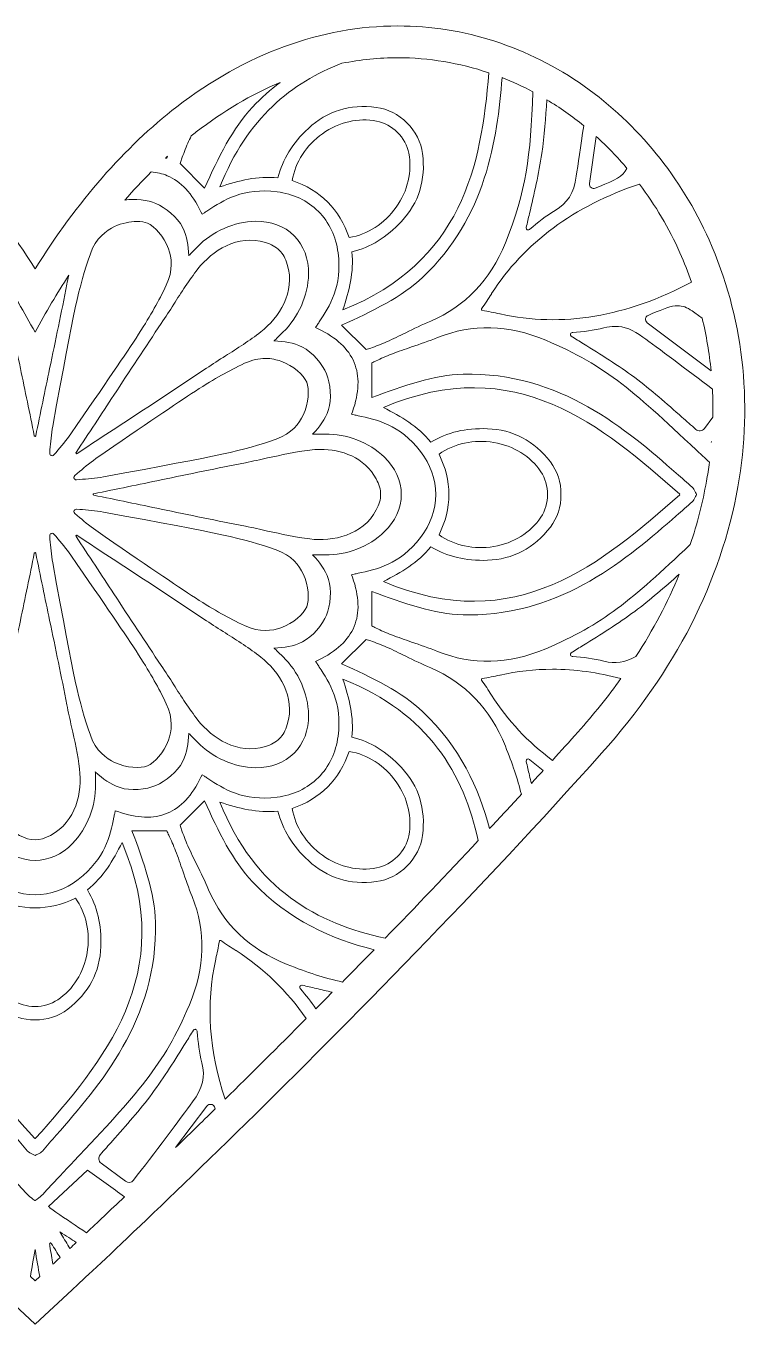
# Model space of a CAD drawing. Extents: x 49 to 10099, y -910 to -90.
# Drawn here: x 3926 to 4383, y -908 to -92 of the extents above; entities that cross this region are included whole.
import ezdxf

# ---------------------------------------------------------------- set-up
doc = ezdxf.new("R2010")
doc.units = 0
doc.header["$MEASUREMENT"] = 0
doc.layers.add('Layer 1', color=7, linetype='Continuous')

msp = doc.modelspace()

# ---------------------------------------------------------------- linework, layer by layer
at = {"layer": 'Layer 1', "lineweight": 0}
for points, knots in [([(4288.01, -549.22), (4334.24, -497.54), (4363.03, -441.16), (4373.59, -381.65), (4383.12, -327.86), (4376.86, -274.15), (4355.48, -226.33), (4337.85, -186.9), (4310.75, -153.49), (4277.11, -129.71), (4242.04, -104.91), (4201.53, -91.8), (4159.95, -91.8), (4112.05, -91.8), (4064.03, -109.39), (4021.06, -142.66), (3988.36, -167.98), (3958.49, -202.19), (3932, -244.61), (3905.52, -202.2), (3875.66, -168), (3842.95, -142.67), (3799.98, -109.4), (3751.95, -91.81), (3704.04, -91.8), (3662.47, -91.8), (3621.96, -104.91), (3586.9, -129.69), (3553.25, -153.47), (3526.15, -186.88), (3508.52, -226.31), (3487.14, -274.13), (3480.87, -327.84), (3490.41, -381.63), (3500.97, -441.15), (3529.77, -497.53), (3576, -549.22), (3729.89, -721.22), (3906.96, -885.08), (3908.74, -886.72), (3908.74, -886.72), (3932.01, -908.2), (3932.01, -908.2), (3932.01, -908.2), (3955.28, -886.71), (3955.28, -886.71), (3957.05, -885.08), (4134.13, -721.22), (4288.01, -549.22)], [0, 0, 0, 0, 1, 1, 1, 2, 2, 2, 3, 3, 3, 4, 4, 4, 5, 5, 5, 6, 6, 6, 7, 7, 7, 8, 8, 8, 9, 9, 9, 10, 10, 10, 11, 11, 11, 12, 12, 12, 13, 13, 13, 14, 14, 14, 15, 15, 15, 16, 16, 16, 16]), ([(4124.85, -115.3), (4136.52, -112.99), (4148.25, -111.8), (4159.95, -111.8), (4179.44, -111.8), (4198.69, -115.02), (4217.13, -121.27), (4212.49, -179.67), (4200.2, -240.4), (4125.42, -270.38), (4129.44, -258.25), (4132.42, -246.86), (4131.09, -233.89), (4142.94, -230.92), (4152.86, -224.81), (4162.22, -214.75), (4173.16, -203), (4177.62, -188.63), (4175.47, -172.06), (4174.55, -164.92), (4171.07, -158.08), (4165.69, -152.8), (4160.4, -147.41), (4153.55, -143.93), (4146.42, -143), (4129.84, -140.85), (4115.47, -145.31), (4103.72, -156.25), (4093.66, -165.62), (4087.56, -175.54), (4084.58, -187.38), (4071.61, -186.05), (4060.22, -189.03), (4048.09, -193.05), (4065.49, -149.67), (4093.22, -127.32), (4124.85, -115.3)], [0, 0, 0, 0, 1, 1, 1, 2, 2, 2, 3, 3, 3, 4, 4, 4, 5, 5, 5, 6, 6, 6, 7, 7, 7, 8, 8, 8, 9, 9, 9, 10, 10, 10, 11, 11, 11, 12, 12, 12, 12]), ([(4024.11, -175.58), (4025.21, -172.47), (4026.46, -168.94), (4027.98, -165.58), (4028.67, -164.05), (4029.39, -162.51), (4030.12, -160.99), (4031.18, -160.14), (4032.24, -159.3), (4033.31, -158.47), (4050.18, -145.41), (4067.85, -134.99), (4085.94, -127.33), (4079.98, -131.86), (4074.19, -136.99), (4068.65, -142.83), (4056.48, -155.66), (4046.96, -174.8), (4038.51, -193.82), (4038.51, -193.82), (4023.1, -178.41), (4023.1, -178.41), (4023.42, -177.52), (4023.76, -176.57), (4024.11, -175.58)], [0, 0, 0, 0, 1, 1, 1, 2, 2, 2, 3, 3, 3, 4, 4, 4, 5, 5, 5, 6, 6, 6, 7, 7, 7, 8, 8, 8, 8]), ([(4175.64, -249.82), (4215.33, -212.18), (4222.43, -163.41), (4225.42, -124.29), (4232.03, -126.89), (4238.52, -129.89), (4244.87, -133.27), (4243.3, -173.77), (4240.62, -195.98), (4227.51, -228.12), (4217.79, -251.96), (4202.45, -268.08), (4180.61, -277.42), (4175.29, -279.69), (4170.01, -282.27), (4164.9, -284.77), (4160.98, -286.69), (4156.93, -288.67), (4152.9, -290.49), (4149.54, -292.01), (4146, -293.26), (4142.89, -294.36), (4141.9, -294.71), (4140.96, -295.05), (4140.06, -295.37), (4140.06, -295.37), (4124.66, -279.97), (4124.66, -279.97), (4143.67, -271.52), (4162.81, -261.99), (4175.64, -249.82)], [0, 0, 0, 0, 1, 1, 1, 2, 2, 2, 3, 3, 3, 4, 4, 4, 5, 5, 5, 6, 6, 6, 7, 7, 7, 8, 8, 8, 9, 9, 9, 10, 10, 10, 10]), ([(4276.76, -154.56), (4274.94, -167.4), (4273.13, -179.48), (4272.09, -186.36), (4270.51, -196.94), (4266.54, -203.36), (4258.82, -207.85), (4253.09, -211.18), (4247.93, -215.46), (4242.94, -219.59), (4242.94, -219.59), (4242.67, -219.82), (4242.67, -219.82), (4242.02, -220.36), (4241.38, -220.04), (4241.2, -219.92), (4241.02, -219.81), (4240.44, -219.38), (4240.63, -218.56), (4241.3, -215.65), (4241.99, -212.73), (4242.67, -209.82), (4245.57, -197.49), (4248.57, -184.73), (4250.43, -172.01), (4252.06, -160.87), (4252.87, -149.4), (4253.55, -138.19), (4257.62, -140.64), (4261.63, -143.26), (4265.57, -146.04), (4269.39, -148.74), (4273.12, -151.58), (4276.76, -154.56)], [0, 0, 0, 0, 1, 1, 1, 2, 2, 2, 3, 3, 3, 4, 4, 4, 5, 5, 5, 6, 6, 6, 7, 7, 7, 8, 8, 8, 9, 9, 9, 10, 10, 10, 11, 11, 11, 11]), ([(4112.65, -159.55), (4122.94, -152.24), (4135.31, -149.35), (4146.58, -151.65), (4151.55, -152.66), (4156.09, -155.11), (4159.73, -158.75), (4163.36, -162.38), (4165.82, -166.93), (4166.83, -171.89), (4169.12, -183.16), (4166.24, -195.53), (4158.93, -205.83), (4151.65, -216.08), (4140.94, -222.98), (4129.39, -224.91), (4126.47, -216.15), (4121.93, -208.64), (4115.88, -202.59), (4109.83, -196.54), (4102.33, -192), (4093.56, -189.08), (4095.49, -177.53), (4102.4, -166.83), (4112.65, -159.55)], [0, 0, 0, 0, 1, 1, 1, 2, 2, 2, 3, 3, 3, 4, 4, 4, 5, 5, 5, 6, 6, 6, 7, 7, 7, 8, 8, 8, 8]), ([(4303.94, -181.38), (4301.38, -186.62), (4296.39, -188.69), (4286.6, -192.71), (4286.6, -192.71), (4284.04, -193.77), (4284.04, -193.77), (4283.14, -194.14), (4282.14, -194.01), (4281.37, -193.41), (4280.6, -192.81), (4280.21, -191.88), (4280.35, -190.91), (4280.35, -190.91), (4284.49, -161.25), (4284.49, -161.25), (4291.38, -167.48), (4297.88, -174.21), (4303.94, -181.38)], [0, 0, 0, 0, 1, 1, 1, 2, 2, 2, 3, 3, 3, 4, 4, 4, 5, 5, 5, 6, 6, 6, 6]), ([(4015.31, -173.64), (4015.1, -174.08), (4014.9, -174.51), (4014.71, -174.93), (4014.71, -174.93), (4013.92, -174.93), (4013.92, -174.93), (4014.38, -174.5), (4014.85, -174.07), (4015.31, -173.64)], [0, 0, 0, 0, 1, 1, 1, 2, 2, 2, 3, 3, 3, 3]), ([(3875.6, -201.36), (3869.37, -200.27), (3861.08, -201.35), (3856.16, -203.39), (3850.39, -205.78), (3842.27, -212.36), (3839.39, -218.36), (3836.32, -224.73), (3835.69, -229.38), (3835.44, -236.34), (3835.24, -236.13), (3835.03, -235.91), (3834.82, -235.69), (3833.23, -234.05), (3831.6, -232.36), (3829.89, -230.7), (3820.93, -221.15), (3806.64, -214.83), (3793.48, -214.61), (3783.77, -214.44), (3775.42, -217.6), (3769.27, -223.75), (3763.13, -229.9), (3759.97, -238.27), (3760.13, -247.96), (3760.35, -261.11), (3766.67, -275.41), (3776.18, -284.32), (3777.88, -286.07), (3779.58, -287.71), (3781.22, -289.29), (3781.44, -289.5), (3781.66, -289.71), (3781.87, -289.92), (3774.91, -290.17), (3770.26, -290.79), (3763.88, -293.86), (3757.89, -296.75), (3751.3, -304.87), (3748.91, -310.64), (3746.52, -316.41), (3745.44, -326.8), (3747.64, -333.08), (3749.97, -339.76), (3752.82, -343.49), (3757.57, -348.59), (3757.27, -348.59), (3756.97, -348.58), (3756.67, -348.57), (3754.39, -348.54), (3752.03, -348.49), (3749.65, -348.53), (3736.56, -348.1), (3721.99, -353.74), (3712.53, -362.89), (3705.56, -369.63), (3701.88, -377.78), (3701.87, -386.48), (3701.88, -395.17), (3705.56, -403.32), (3712.53, -410.06), (3721.99, -419.2), (3736.56, -424.83), (3749.58, -424.42), (3752.03, -424.45), (3754.38, -424.41), (3756.66, -424.37), (3756.97, -424.37), (3757.27, -424.36), (3757.57, -424.36), (3752.82, -429.46), (3749.97, -433.19), (3747.64, -439.86), (3745.44, -446.14), (3746.52, -456.54), (3748.91, -462.31), (3751.3, -468.08), (3757.89, -476.2), (3763.88, -479.09), (3770.26, -482.16), (3774.91, -482.78), (3781.87, -483.03), (3781.66, -483.24), (3781.44, -483.45), (3781.22, -483.66), (3779.58, -485.24), (3777.88, -486.88), (3776.23, -488.58), (3766.67, -497.54), (3760.35, -511.83), (3760.13, -524.99), (3759.97, -534.68), (3763.13, -543.05), (3769.27, -549.2), (3775.42, -555.34), (3783.79, -558.49), (3793.48, -558.34), (3806.64, -558.12), (3820.93, -551.8), (3829.85, -542.29), (3831.6, -540.59), (3833.23, -538.89), (3834.82, -537.25), (3835.03, -537.03), (3835.24, -536.82), (3835.44, -536.6), (3835.69, -543.57), (3836.32, -548.22), (3839.39, -554.59), (3842.27, -560.58), (3850.39, -567.17), (3856.16, -569.56), (3861.93, -571.95), (3872.33, -573.03), (3878.61, -570.84), (3885.29, -568.5), (3889.02, -565.66), (3894.12, -560.91), (3894.11, -561.21), (3894.11, -561.51), (3894.1, -561.81), (3894.06, -564.09), (3894.02, -566.45), (3894.06, -568.82), (3893.63, -581.91), (3899.27, -596.49), (3908.42, -605.95), (3915.15, -612.91), (3923.31, -616.6), (3932, -616.61), (3940.69, -616.6), (3948.85, -612.91), (3955.58, -605.95), (3964.73, -596.49), (3970.37, -581.91), (3969.95, -568.89), (3969.98, -566.45), (3969.94, -564.09), (3969.9, -561.81), (3969.89, -561.51), (3969.89, -561.21), (3969.88, -560.91), (3974.98, -565.66), (3978.71, -568.5), (3985.39, -570.84), (3991.67, -573.03), (4002.06, -571.95), (4007.84, -569.56), (4013.61, -567.17), (4021.73, -560.58), (4024.61, -554.59), (4027.68, -548.22), (4028.31, -543.57), (4028.56, -536.6), (4028.76, -536.82), (4028.97, -537.03), (4029.17, -537.24), (4030.76, -538.89), (4032.4, -540.59), (4034.11, -542.24), (4043.07, -551.8), (4057.36, -558.12), (4070.52, -558.34), (4080.18, -558.49), (4088.58, -555.34), (4094.73, -549.2), (4100.87, -543.05), (4104.03, -534.68), (4103.87, -524.99), (4103.65, -511.83), (4097.33, -497.54), (4087.82, -488.63), (4086.12, -486.88), (4084.42, -485.24), (4082.79, -483.66), (4082.57, -483.45), (4082.35, -483.24), (4082.13, -483.03), (4089.09, -482.78), (4093.74, -482.16), (4100.12, -479.09), (4106.11, -476.2), (4112.7, -468.08), (4115.09, -462.31), (4117.48, -456.54), (4118.56, -446.14), (4116.36, -439.86), (4114.03, -433.18), (4111.18, -429.45), (4106.43, -424.36), (4106.73, -424.36), (4107.03, -424.37), (4107.34, -424.37), (4109.62, -424.41), (4111.98, -424.45), (4114.35, -424.42), (4127.45, -424.84), (4142.01, -419.2), (4151.47, -410.06), (4158.44, -403.32), (4162.12, -395.17), (4162.13, -386.47), (4162.12, -377.78), (4158.44, -369.63), (4151.47, -362.89), (4142.02, -353.75), (4127.46, -348.11), (4114.38, -348.53), (4111.95, -348.49), (4109.6, -348.54), (4107.33, -348.57), (4107.03, -348.58), (4106.73, -348.59), (4106.43, -348.59), (4111.18, -343.49), (4114.03, -339.76), (4116.36, -333.08), (4118.56, -326.8), (4117.48, -316.41), (4115.09, -310.64), (4112.7, -304.87), (4106.11, -296.75), (4100.12, -293.86), (4093.74, -290.79), (4089.09, -290.17), (4082.13, -289.92), (4082.35, -289.71), (4082.57, -289.5), (4082.79, -289.28), (4084.42, -287.7), (4086.12, -286.07), (4087.77, -284.37), (4097.33, -275.41), (4103.65, -261.12), (4103.87, -247.96), (4104.03, -238.27), (4100.87, -229.9), (4094.73, -223.74), (4088.58, -217.6), (4080.17, -214.45), (4070.51, -214.61), (4057.36, -214.83), (4043.07, -221.15), (4034.16, -230.66), (4032.4, -232.36), (4030.76, -234.06), (4029.18, -235.7), (4028.97, -235.92), (4028.76, -236.13), (4028.56, -236.34), (4028.31, -229.38), (4027.68, -224.73), (4024.61, -218.36), (4021.73, -212.36), (4013.61, -205.78), (4007.84, -203.39), (4002.92, -201.35), (3994.63, -200.27), (3988.41, -201.35), (3993.79, -195.15), (3999.28, -189.24), (4004.87, -183.64), (4008.51, -183.89), (4011.91, -184.66), (4015.06, -185.96), (4023.62, -189.5), (4030.74, -197.14), (4036.23, -208.66), (4036.23, -208.66), (4036.97, -210.19), (4036.97, -210.19), (4036.97, -210.19), (4038.4, -209.27), (4038.4, -209.27), (4039.09, -208.83), (4039.78, -208.37), (4040.49, -207.91), (4050.39, -201.44), (4062.7, -193.38), (4084.03, -196.07), (4094.22, -197.36), (4103.2, -201.64), (4110.02, -208.46), (4116.83, -215.27), (4121.11, -224.25), (4122.4, -234.44), (4125.09, -255.77), (4117.04, -268.08), (4110.57, -277.98), (4110.1, -278.69), (4109.65, -279.39), (4109.2, -280.07), (4109.2, -280.07), (4108.28, -281.51), (4108.28, -281.51), (4108.28, -281.51), (4109.82, -282.24), (4109.82, -282.24), (4121.33, -287.73), (4128.97, -294.86), (4132.51, -303.42), (4136.06, -311.98), (4135.7, -322.41), (4131.44, -334.44), (4131.44, -334.44), (4130.87, -336.05), (4130.87, -336.05), (4130.87, -336.05), (4132.54, -336.41), (4132.54, -336.41), (4133.34, -336.58), (4134.15, -336.75), (4134.98, -336.92), (4146.55, -339.35), (4160.96, -342.36), (4174.14, -359.35), (4174.14, -359.35), (4174.14, -359.35), (4174.14, -359.35), (4180.43, -367.46), (4183.76, -376.84), (4183.75, -386.47), (4183.76, -396.11), (4180.43, -405.49), (4174.14, -413.6), (4160.96, -430.59), (4146.55, -433.6), (4134.98, -436.02), (4134.15, -436.2), (4133.34, -436.37), (4132.54, -436.54), (4132.54, -436.54), (4130.87, -436.9), (4130.87, -436.9), (4130.87, -436.9), (4131.44, -438.51), (4131.44, -438.51), (4135.7, -450.53), (4136.06, -460.97), (4132.51, -469.53), (4128.97, -478.09), (4121.33, -485.21), (4109.82, -490.71), (4109.82, -490.71), (4108.28, -491.44), (4108.28, -491.44), (4108.28, -491.44), (4109.2, -492.87), (4109.2, -492.87), (4109.65, -493.56), (4110.1, -494.26), (4110.57, -494.97), (4117.04, -504.86), (4125.09, -517.18), (4122.4, -538.51), (4121.11, -548.69), (4116.83, -557.68), (4110.02, -564.49), (4103.2, -571.31), (4094.22, -575.59), (4084.03, -576.87), (4062.71, -579.56), (4050.39, -571.51), (4040.49, -565.04), (4039.78, -564.57), (4039.08, -564.12), (4038.4, -563.68), (4038.4, -563.68), (4036.97, -562.75), (4036.97, -562.75), (4036.97, -562.75), (4036.23, -564.29), (4036.23, -564.29), (4030.74, -575.81), (4023.62, -583.44), (4015.06, -586.99), (4006.5, -590.53), (3996.06, -590.17), (3984.03, -585.91), (3984.03, -585.91), (3982.43, -585.34), (3982.43, -585.34), (3982.43, -585.34), (3982.07, -587.01), (3982.07, -587.01), (3981.89, -587.81), (3981.72, -588.62), (3981.55, -589.45), (3979.13, -601.03), (3976.11, -615.43), (3959.13, -628.61), (3951.02, -634.9), (3941.64, -638.23), (3932, -638.23), (3932, -638.23), (3932, -638.23), (3932, -638.23), (3922.36, -638.23), (3912.98, -634.9), (3904.87, -628.61), (3887.89, -615.43), (3884.87, -601.02), (3882.45, -589.45), (3882.28, -588.62), (3882.11, -587.81), (3881.93, -587.01), (3881.93, -587.01), (3881.58, -585.34), (3881.58, -585.34), (3881.58, -585.34), (3879.97, -585.91), (3879.97, -585.91), (3867.94, -590.17), (3857.5, -590.53), (3848.94, -586.99), (3840.39, -583.44), (3833.26, -575.81), (3827.77, -564.29), (3827.77, -564.29), (3827.03, -562.75), (3827.03, -562.75), (3827.03, -562.75), (3825.6, -563.68), (3825.6, -563.68), (3824.91, -564.12), (3824.22, -564.57), (3823.51, -565.04), (3813.61, -571.51), (3801.29, -579.56), (3779.97, -576.87), (3769.78, -575.59), (3760.8, -571.31), (3753.98, -564.49), (3747.17, -557.68), (3742.89, -548.69), (3741.6, -538.51), (3738.91, -517.18), (3746.96, -504.86), (3753.44, -494.96), (3753.9, -494.25), (3754.35, -493.56), (3754.8, -492.87), (3754.8, -492.87), (3755.72, -491.44), (3755.72, -491.44), (3755.72, -491.44), (3754.18, -490.71), (3754.18, -490.71), (3742.67, -485.21), (3735.03, -478.09), (3731.49, -469.53), (3727.94, -460.97), (3728.3, -450.53), (3732.56, -438.51), (3732.56, -438.51), (3733.13, -436.9), (3733.13, -436.9), (3733.13, -436.9), (3731.46, -436.54), (3731.46, -436.54), (3730.67, -436.37), (3729.85, -436.2), (3729.02, -436.02), (3717.45, -433.6), (3703.04, -430.59), (3689.86, -413.6), (3683.57, -405.49), (3680.24, -396.11), (3680.25, -386.47), (3680.24, -376.84), (3683.57, -367.46), (3689.86, -359.35), (3703.04, -342.36), (3717.45, -339.35), (3729.02, -336.92), (3729.85, -336.75), (3730.67, -336.58), (3731.46, -336.41), (3731.46, -336.41), (3733.13, -336.05), (3733.13, -336.05), (3733.13, -336.05), (3732.56, -334.44), (3732.56, -334.44), (3728.3, -322.41), (3727.94, -311.98), (3731.49, -303.42), (3735.03, -294.86), (3742.67, -287.73), (3754.18, -282.24), (3754.18, -282.24), (3755.72, -281.51), (3755.72, -281.51), (3755.72, -281.51), (3754.8, -280.07), (3754.8, -280.07), (3754.35, -279.39), (3753.9, -278.69), (3753.44, -277.98), (3746.96, -268.09), (3738.91, -255.77), (3741.6, -234.44), (3742.89, -224.25), (3747.17, -215.27), (3753.98, -208.46), (3760.8, -201.64), (3769.78, -197.36), (3779.97, -196.07), (3801.29, -193.39), (3813.61, -201.44), (3823.51, -207.91), (3824.22, -208.37), (3824.91, -208.83), (3825.6, -209.27), (3825.6, -209.27), (3827.03, -210.19), (3827.03, -210.19), (3827.03, -210.19), (3827.77, -208.66), (3827.77, -208.66), (3833.26, -197.14), (3840.39, -189.5), (3848.94, -185.96), (3852.09, -184.66), (3855.5, -183.9), (3859.15, -183.66), (3864.73, -189.25), (3870.22, -195.15), (3875.6, -201.36)], [0, 0, 0, 0, 1, 1, 1, 2, 2, 2, 3, 3, 3, 4, 4, 4, 5, 5, 5, 6, 6, 6, 7, 7, 7, 8, 8, 8, 9, 9, 9, 10, 10, 10, 11, 11, 11, 12, 12, 12, 13, 13, 13, 14, 14, 14, 15, 15, 15, 16, 16, 16, 17, 17, 17, 18, 18, 18, 19, 19, 19, 20, 20, 20, 21, 21, 21, 22, 22, 22, 23, 23, 23, 24, 24, 24, 25, 25, 25, 26, 26, 26, 27, 27, 27, 28, 28, 28, 29, 29, 29, 30, 30, 30, 31, 31, 31, 32, 32, 32, 33, 33, 33, 34, 34, 34, 35, 35, 35, 36, 36, 36, 37, 37, 37, 38, 38, 38, 39, 39, 39, 40, 40, 40, 41, 41, 41, 42, 42, 42, 43, 43, 43, 44, 44, 44, 45, 45, 45, 46, 46, 46, 47, 47, 47, 48, 48, 48, 49, 49, 49, 50, 50, 50, 51, 51, 51, 52, 52, 52, 53, 53, 53, 54, 54, 54, 55, 55, 55, 56, 56, 56, 57, 57, 57, 58, 58, 58, 59, 59, 59, 60, 60, 60, 61, 61, 61, 62, 62, 62, 63, 63, 63, 64, 64, 64, 65, 65, 65, 66, 66, 66, 67, 67, 67, 68, 68, 68, 69, 69, 69, 70, 70, 70, 71, 71, 71, 72, 72, 72, 73, 73, 73, 74, 74, 74, 75, 75, 75, 76, 76, 76, 77, 77, 77, 78, 78, 78, 79, 79, 79, 80, 80, 80, 81, 81, 81, 82, 82, 82, 83, 83, 83, 84, 84, 84, 85, 85, 85, 86, 86, 86, 87, 87, 87, 88, 88, 88, 89, 89, 89, 90, 90, 90, 91, 91, 91, 92, 92, 92, 93, 93, 93, 94, 94, 94, 95, 95, 95, 96, 96, 96, 97, 97, 97, 98, 98, 98, 99, 99, 99, 100, 100, 100, 101, 101, 101, 102, 102, 102, 103, 103, 103, 104, 104, 104, 105, 105, 105, 106, 106, 106, 107, 107, 107, 108, 108, 108, 109, 109, 109, 110, 110, 110, 111, 111, 111, 112, 112, 112, 113, 113, 113, 114, 114, 114, 115, 115, 115, 116, 116, 116, 117, 117, 117, 118, 118, 118, 119, 119, 119, 120, 120, 120, 121, 121, 121, 122, 122, 122, 123, 123, 123, 124, 124, 124, 125, 125, 125, 126, 126, 126, 127, 127, 127, 128, 128, 128, 129, 129, 129, 130, 130, 130, 131, 131, 131, 132, 132, 132, 133, 133, 133, 134, 134, 134, 135, 135, 135, 136, 136, 136, 137, 137, 137, 138, 138, 138, 139, 139, 139, 140, 140, 140, 141, 141, 141, 142, 142, 142, 143, 143, 143, 144, 144, 144, 145, 145, 145, 146, 146, 146, 147, 147, 147, 148, 148, 148, 149, 149, 149, 150, 150, 150, 151, 151, 151, 152, 152, 152, 153, 153, 153, 154, 154, 154, 155, 155, 155, 156, 156, 156, 157, 157, 157, 158, 158, 158, 159, 159, 159, 160, 160, 160, 161, 161, 161, 162, 162, 162, 163, 163, 163, 164, 164, 164, 165, 165, 165, 166, 166, 166, 167, 167, 167, 168, 168, 168, 169, 169, 169, 170, 170, 170, 171, 171, 171, 172, 172, 172, 173, 173, 173, 174, 174, 174, 175, 175, 175, 176, 176, 176, 176]), ([(4344.53, -252.9), (4304.05, -274.62), (4262.82, -281.56), (4224.17, -272.93), (4224.17, -272.93), (4223.94, -272.88), (4223.94, -272.88), (4220.44, -272.1), (4216.82, -271.29), (4212.93, -270.65), (4212.65, -270.61), (4212.53, -270.41), (4212.48, -270.29), (4212.43, -270.18), (4212.38, -269.96), (4212.55, -269.72), (4214.84, -266.53), (4216.83, -263.41), (4218.75, -260.38), (4218.75, -260.38), (4218.89, -260.16), (4218.89, -260.16), (4239.08, -228.36), (4270.9, -204.87), (4311.81, -191.24), (4321.73, -204.46), (4330.28, -218.96), (4337.22, -234.49), (4339.92, -240.53), (4342.35, -246.67), (4344.53, -252.9)], [0, 0, 0, 0, 1, 1, 1, 2, 2, 2, 3, 3, 3, 4, 4, 4, 5, 5, 5, 6, 6, 6, 7, 7, 7, 8, 8, 8, 9, 9, 9, 10, 10, 10, 10]), ([(4014.49, -254.8), (4004.25, -275.89), (3998.26, -284.81), (3954.53, -348.26), (3951.69, -352.38), (3948.39, -356.25), (3945.19, -360), (3945.19, -360), (3943.9, -361.52), (3943.9, -361.52), (3943.23, -362.3), (3942.4, -362.04), (3942.16, -361.94), (3941.92, -361.84), (3941.15, -361.44), (3941.24, -360.41), (3941.24, -360.41), (3941.39, -358.43), (3941.39, -358.43), (3941.78, -353.52), (3942.19, -348.44), (3943.09, -343.52), (3957.04, -267.72), (3959.11, -257.19), (3966.77, -235.04), (3970.16, -225.25), (3976.89, -220.35), (3981.95, -217.97), (3986.68, -215.74), (3991.75, -214.8), (3996, -214.8), (3998.64, -214.8), (4000.96, -215.16), (4002.7, -215.8), (4007.07, -217.83), (4012.97, -224.03), (4015.83, -232.01), (4017.72, -237.26), (4019.02, -245.49), (4014.49, -254.8)], [0, 0, 0, 0, 1, 1, 1, 2, 2, 2, 3, 3, 3, 4, 4, 4, 5, 5, 5, 6, 6, 6, 7, 7, 7, 8, 8, 8, 9, 9, 9, 10, 10, 10, 11, 11, 11, 12, 12, 12, 13, 13, 13, 13]), ([(4073.84, -284.18), (4066.8, -289.68), (4059.07, -294.6), (4051.6, -299.36), (4047.66, -301.87), (4043.58, -304.46), (4039.64, -307.12), (4024.73, -317.17), (4009.35, -327.24), (3994.49, -336.97), (3982.66, -344.71), (3970.43, -352.71), (3958.42, -360.72), (3958.2, -360.87), (3958, -360.85), (3957.81, -360.66), (3957.63, -360.48), (3957.61, -360.27), (3957.75, -360.05), (3965.76, -348.04), (3973.77, -335.81), (3981.51, -323.98), (3991.24, -309.12), (4001.3, -293.74), (4011.35, -278.83), (4014.01, -274.89), (4016.61, -270.81), (4019.12, -266.87), (4023.87, -259.4), (4028.79, -251.67), (4034.29, -244.64), (4043.3, -233.12), (4059.18, -222.69), (4076.72, -227.96), (4080.43, -229.07), (4083.31, -230.7), (4085.54, -232.93), (4087.77, -235.16), (4089.4, -238.04), (4090.51, -241.75), (4095.78, -259.29), (4085.35, -275.17), (4073.84, -284.18)], [0, 0, 0, 0, 1, 1, 1, 2, 2, 2, 3, 3, 3, 4, 4, 4, 5, 5, 5, 6, 6, 6, 7, 7, 7, 8, 8, 8, 9, 9, 9, 10, 10, 10, 11, 11, 11, 12, 12, 12, 13, 13, 13, 14, 14, 14, 14]), ([(3932.01, -284.43), (3938.8, -271.84), (3945.86, -259.91), (3953.15, -248.62), (3952.75, -250.5), (3952.36, -252.38), (3952, -254.25), (3948.57, -271.9), (3944.81, -289.88), (3941.18, -307.27), (3938.29, -321.11), (3935.3, -335.42), (3932.47, -349.58), (3932.42, -349.84), (3932.26, -349.97), (3932, -349.97), (3931.74, -349.97), (3931.58, -349.84), (3931.53, -349.58), (3928.7, -335.41), (3925.71, -321.1), (3922.82, -307.25), (3919.19, -289.87), (3915.43, -271.89), (3912, -254.25), (3911.63, -252.37), (3911.24, -250.48), (3910.84, -248.6), (3918.14, -259.89), (3925.2, -271.84), (3932.01, -284.43)], [0, 0, 0, 0, 1, 1, 1, 2, 2, 2, 3, 3, 3, 4, 4, 4, 5, 5, 5, 6, 6, 6, 7, 7, 7, 8, 8, 8, 9, 9, 9, 10, 10, 10, 10]), ([(4351.2, -275.62), (4353.81, -286.48), (4355.67, -297.55), (4356.76, -308.76), (4356.76, -308.76), (4316.61, -278.44), (4316.61, -278.44), (4316.61, -278.44), (4316.61, -278.44), (4316.61, -278.44), (4315.83, -277.85), (4315.43, -276.92), (4315.56, -275.95), (4315.68, -274.98), (4316.29, -274.18), (4317.2, -273.8), (4317.2, -273.8), (4319.75, -272.74), (4319.75, -272.74), (4327.03, -269.7), (4331.66, -267.77), (4335.83, -267.77), (4338.83, -267.77), (4341.58, -268.76), (4344.91, -271.06), (4347.08, -272.55), (4349.17, -274.08), (4351.2, -275.62)], [0, 0, 0, 0, 1, 1, 1, 2, 2, 2, 3, 3, 3, 4, 4, 4, 5, 5, 5, 6, 6, 6, 7, 7, 7, 8, 8, 8, 9, 9, 9, 9]), ([(4200.91, -462.13), (4202.21, -462.16), (4203.49, -462.18), (4204.78, -462.18), (4263.75, -462.18), (4304.78, -426.23), (4334.91, -399.83), (4338.41, -396.76), (4341.72, -393.86), (4344.89, -391.16), (4345.81, -390.38), (4346.32, -389.3), (4346.85, -388.16), (4347, -387.84), (4347.16, -387.5), (4347.34, -387.15), (4347.34, -387.15), (4347.68, -386.47), (4347.68, -386.47), (4347.68, -386.47), (4347.34, -385.8), (4347.34, -385.8), (4347.16, -385.45), (4347, -385.11), (4346.85, -384.79), (4346.32, -383.65), (4345.81, -382.57), (4344.89, -381.79), (4341.72, -379.09), (4338.41, -376.19), (4334.91, -373.12), (4304.12, -346.14), (4261.94, -309.2), (4200.91, -310.82), (4183.23, -311.29), (4162.96, -318.08), (4143.54, -325.56), (4143.54, -325.56), (4143.54, -303.77), (4143.54, -303.77), (4144.41, -303.36), (4145.32, -302.93), (4146.26, -302.48), (4149.24, -301.06), (4152.62, -299.45), (4156.06, -298.14), (4160.2, -296.58), (4164.47, -295.12), (4168.6, -293.7), (4173.98, -291.86), (4179.54, -289.95), (4184.91, -287.79), (4206.95, -278.95), (4229.2, -279.5), (4252.93, -289.48), (4291.25, -305.6), (4308.89, -322.2), (4351.52, -362.29), (4352.89, -363.57), (4354.29, -364.9), (4355.72, -366.24), (4355.2, -370.21), (4354.6, -374.18), (4353.89, -378.16), (4351.51, -391.6), (4348.11, -404.87), (4343.74, -417.97), (4306.59, -452.84), (4288.83, -468.36), (4252.93, -483.46), (4229.2, -493.44), (4206.95, -494), (4184.91, -485.16), (4179.54, -483), (4173.98, -481.09), (4168.6, -479.25), (4164.47, -477.83), (4160.2, -476.36), (4156.07, -474.8), (4152.62, -473.5), (4149.24, -471.89), (4146.26, -470.47), (4145.32, -470.02), (4144.41, -469.58), (4143.54, -469.18), (4143.54, -469.18), (4143.54, -447.39), (4143.54, -447.39), (4162.96, -454.86), (4183.23, -461.66), (4200.91, -462.13)], [0, 0, 0, 0, 1, 1, 1, 2, 2, 2, 3, 3, 3, 4, 4, 4, 5, 5, 5, 6, 6, 6, 7, 7, 7, 8, 8, 8, 9, 9, 9, 10, 10, 10, 11, 11, 11, 12, 12, 12, 13, 13, 13, 14, 14, 14, 15, 15, 15, 16, 16, 16, 17, 17, 17, 18, 18, 18, 19, 19, 19, 20, 20, 20, 21, 21, 21, 22, 22, 22, 23, 23, 23, 24, 24, 24, 25, 25, 25, 26, 26, 26, 27, 27, 27, 28, 28, 28, 29, 29, 29, 30, 30, 30, 30]), ([(4357.6, -320.23), (4357.89, -326.07), (4357.98, -331.95), (4357.86, -337.85), (4357.86, -337.85), (4352.56, -344.95), (4352.56, -344.95), (4351.94, -345.78), (4351.03, -346.29), (4350, -346.4), (4348.98, -346.51), (4347.99, -346.2), (4347.22, -345.53), (4344.27, -342.95), (4341.34, -340.35), (4338.43, -337.77), (4328.93, -329.34), (4319.1, -320.62), (4308.82, -312.96), (4298.5, -305.28), (4287.36, -298.38), (4276.59, -291.7), (4274.04, -290.13), (4271.5, -288.55), (4268.96, -286.97), (4268.25, -286.52), (4268.36, -285.81), (4268.41, -285.6), (4268.46, -285.4), (4268.68, -284.72), (4269.51, -284.64), (4269.51, -284.64), (4269.88, -284.6), (4269.88, -284.6), (4276.33, -284), (4283, -283.38), (4289.41, -281.68), (4291.81, -281.04), (4294.11, -280.72), (4296.36, -280.72), (4302.22, -280.72), (4307.78, -282.9), (4313.99, -287.49), (4322.81, -294.01), (4342.13, -308.29), (4357.6, -320.23)], [0, 0, 0, 0, 1, 1, 1, 2, 2, 2, 3, 3, 3, 4, 4, 4, 5, 5, 5, 6, 6, 6, 7, 7, 7, 8, 8, 8, 9, 9, 9, 10, 10, 10, 11, 11, 11, 12, 12, 12, 13, 13, 13, 14, 14, 14, 15, 15, 15, 15]), ([(4100.5, -336.53), (4098.12, -341.58), (4093.22, -348.31), (4083.44, -351.7), (4061.28, -359.36), (4050.75, -361.44), (3974.96, -375.38), (3970.03, -376.29), (3964.95, -376.69), (3960.04, -377.08), (3960.04, -377.08), (3958.06, -377.24), (3958.06, -377.24), (3957.04, -377.33), (3956.63, -376.55), (3956.54, -376.31), (3956.44, -376.07), (3956.18, -375.24), (3956.96, -374.58), (3956.96, -374.58), (3958.47, -373.28), (3958.47, -373.28), (3962.22, -370.09), (3966.1, -366.78), (3970.22, -363.94), (4033.67, -320.21), (4042.58, -314.23), (4063.67, -303.98), (4068.34, -301.71), (4072.74, -300.91), (4076.63, -300.91), (4080.49, -300.91), (4083.85, -301.7), (4086.47, -302.64), (4094.45, -305.5), (4100.65, -311.41), (4102.68, -315.78), (4104.33, -320.3), (4104.12, -328.86), (4100.5, -336.53)], [0, 0, 0, 0, 1, 1, 1, 2, 2, 2, 3, 3, 3, 4, 4, 4, 5, 5, 5, 6, 6, 6, 7, 7, 7, 8, 8, 8, 9, 9, 9, 10, 10, 10, 11, 11, 11, 12, 12, 12, 13, 13, 13, 13]), ([(4216.21, -427.84), (4232.26, -427.26), (4245.57, -420.26), (4255.78, -407.02), (4260.17, -401.32), (4262.55, -394.02), (4262.47, -386.49), (4262.55, -378.93), (4260.17, -371.63), (4255.78, -365.93), (4245.57, -352.69), (4232.26, -345.68), (4216.21, -345.11), (4202.48, -344.62), (4191.15, -347.31), (4180.67, -353.59), (4172.44, -343.47), (4162.28, -337.53), (4150.86, -331.8), (4233.95, -296.27), (4288.78, -343.67), (4337.12, -386.3), (4337.12, -386.3), (4336.91, -386.48), (4336.91, -386.48), (4336.91, -386.48), (4337.12, -386.65), (4337.12, -386.65), (4288.78, -429.28), (4233.94, -476.68), (4150.86, -441.15), (4162.28, -435.41), (4172.44, -429.47), (4180.67, -419.36), (4191.15, -425.63), (4202.48, -428.32), (4216.21, -427.84)], [0, 0, 0, 0, 1, 1, 1, 2, 2, 2, 3, 3, 3, 4, 4, 4, 5, 5, 5, 6, 6, 6, 7, 7, 7, 8, 8, 8, 9, 9, 9, 10, 10, 10, 11, 11, 11, 12, 12, 12, 12]), ([(4149.14, -386.47), (4149.14, -389.63), (4148.25, -392.82), (4146.42, -396.22), (4137.74, -412.35), (4119.14, -416.21), (4104.63, -414.44), (4095.76, -413.35), (4086.81, -411.36), (4078.16, -409.44), (4073.6, -408.43), (4068.89, -407.38), (4064.22, -406.47), (4046.58, -403.04), (4028.59, -399.29), (4011.21, -395.66), (3997.37, -392.77), (3983.06, -389.78), (3968.9, -386.95), (3968.63, -386.89), (3968.5, -386.73), (3968.5, -386.47), (3968.5, -386.21), (3968.63, -386.05), (3968.9, -386), (3983.06, -383.17), (3997.37, -380.18), (4011.21, -377.29), (4028.59, -373.66), (4046.58, -369.91), (4064.22, -366.47), (4068.89, -365.57), (4073.6, -364.52), (4078.16, -363.5), (4086.81, -361.58), (4095.76, -359.6), (4104.63, -358.51), (4106.73, -358.25), (4108.92, -358.12), (4111.16, -358.12), (4124.33, -358.12), (4139, -362.93), (4146.42, -376.72), (4146.42, -376.72), (4146.42, -376.72), (4146.42, -376.72), (4148.25, -380.13), (4149.14, -383.32), (4149.14, -386.47)], [0, 0, 0, 0, 1, 1, 1, 2, 2, 2, 3, 3, 3, 4, 4, 4, 5, 5, 5, 6, 6, 6, 7, 7, 7, 8, 8, 8, 9, 9, 9, 10, 10, 10, 11, 11, 11, 12, 12, 12, 13, 13, 13, 14, 14, 14, 15, 15, 15, 16, 16, 16, 16]), ([(4185.82, -361.14), (4195.35, -354.34), (4207.8, -351.65), (4220.2, -353.75), (4232.65, -355.86), (4243.43, -362.57), (4249.78, -372.16), (4252.58, -376.38), (4254.06, -381.33), (4254.06, -386.47), (4254.06, -391.61), (4252.58, -396.56), (4249.78, -400.79), (4243.43, -410.38), (4232.65, -417.09), (4220.2, -419.2), (4207.81, -421.3), (4195.35, -418.61), (4185.82, -411.81), (4189.95, -403.54), (4192.05, -395.03), (4192.05, -386.47), (4192.05, -377.92), (4189.95, -369.4), (4185.82, -361.14)], [0, 0, 0, 0, 1, 1, 1, 2, 2, 2, 3, 3, 3, 4, 4, 4, 5, 5, 5, 6, 6, 6, 7, 7, 7, 8, 8, 8, 8]), ([(4356.92, -353.42), (4356.98, -353.34), (4357.04, -353.26), (4357.1, -353.17), (4357.09, -353.31), (4357.08, -353.44), (4357.07, -353.58), (4357.07, -353.58), (4356.92, -353.42), (4356.92, -353.42)], [0, 0, 0, 0, 1, 1, 1, 2, 2, 2, 3, 3, 3, 3]), ([(4063.67, -468.97), (4042.58, -458.72), (4033.67, -452.74), (3970.22, -409.01), (3966.1, -406.17), (3962.23, -402.87), (3958.48, -399.67), (3958.48, -399.67), (3956.96, -398.37), (3956.96, -398.37), (3956.18, -397.71), (3956.44, -396.88), (3956.54, -396.64), (3956.63, -396.41), (3957, -395.7), (3957.91, -395.7), (3957.96, -395.7), (3958.01, -395.7), (3958.06, -395.71), (3958.06, -395.71), (3960.06, -395.87), (3960.06, -395.87), (3964.96, -396.26), (3970.04, -396.66), (3974.96, -397.56), (4050.75, -411.51), (4061.28, -413.58), (4083.44, -421.25), (4093.22, -424.63), (4098.12, -431.37), (4100.5, -436.42), (4104.12, -444.09), (4104.33, -452.64), (4102.68, -457.17), (4100.65, -461.54), (4094.45, -467.44), (4086.47, -470.31), (4081.21, -472.19), (4072.99, -473.49), (4063.67, -468.97)], [0, 0, 0, 0, 1, 1, 1, 2, 2, 2, 3, 3, 3, 4, 4, 4, 5, 5, 5, 6, 6, 6, 7, 7, 7, 8, 8, 8, 9, 9, 9, 10, 10, 10, 11, 11, 11, 12, 12, 12, 13, 13, 13, 13]), ([(3943.09, -429.43), (3942.19, -424.51), (3941.78, -419.43), (3941.39, -414.52), (3941.39, -414.52), (3941.24, -412.53), (3941.24, -412.53), (3941.15, -411.51), (3941.92, -411.11), (3942.16, -411.01), (3942.27, -410.97), (3942.5, -410.89), (3942.78, -410.89), (3943.12, -410.89), (3943.53, -411), (3943.9, -411.43), (3943.9, -411.43), (3945.2, -412.96), (3945.2, -412.96), (3948.39, -416.7), (3951.69, -420.57), (3954.53, -424.69), (3998.26, -488.14), (4004.25, -497.06), (4014.49, -518.14), (4019.02, -527.46), (4017.72, -535.68), (4015.83, -540.94), (4012.97, -548.92), (4007.07, -555.12), (4002.7, -557.15), (3998.17, -558.81), (3989.61, -558.59), (3981.95, -554.98), (3976.89, -552.59), (3970.16, -547.7), (3966.77, -537.91), (3959.11, -515.76), (3957.04, -505.22), (3943.09, -429.43)], [0, 0, 0, 0, 1, 1, 1, 2, 2, 2, 3, 3, 3, 4, 4, 4, 5, 5, 5, 6, 6, 6, 7, 7, 7, 8, 8, 8, 9, 9, 9, 10, 10, 10, 11, 11, 11, 12, 12, 12, 13, 13, 13, 13]), ([(4011.35, -494.11), (4001.3, -479.21), (3991.24, -463.83), (3981.51, -448.97), (3973.77, -437.14), (3965.77, -424.91), (3957.75, -412.9), (3957.61, -412.68), (3957.63, -412.47), (3957.81, -412.28), (3957.91, -412.18), (3958.02, -412.13), (3958.14, -412.13), (3958.23, -412.13), (3958.33, -412.16), (3958.42, -412.23), (3970.44, -420.24), (3982.67, -428.24), (3994.49, -435.98), (4009.36, -445.71), (4024.73, -455.77), (4039.64, -465.83), (4043.58, -468.48), (4047.65, -471.08), (4051.59, -473.58), (4059.07, -478.34), (4066.8, -483.26), (4073.84, -488.77), (4085.35, -497.78), (4095.78, -513.65), (4090.51, -531.2), (4089.4, -534.9), (4087.77, -537.79), (4085.54, -540.02), (4083.31, -542.25), (4080.43, -543.87), (4076.72, -544.99), (4059.18, -550.25), (4043.3, -539.83), (4034.29, -528.31), (4028.79, -521.28), (4023.87, -513.55), (4019.12, -506.08), (4016.61, -502.13), (4014.01, -498.05), (4011.35, -494.11)], [0, 0, 0, 0, 1, 1, 1, 2, 2, 2, 3, 3, 3, 4, 4, 4, 5, 5, 5, 6, 6, 6, 7, 7, 7, 8, 8, 8, 9, 9, 9, 10, 10, 10, 11, 11, 11, 12, 12, 12, 13, 13, 13, 14, 14, 14, 15, 15, 15, 15]), ([(3904.04, -559.1), (3905.12, -550.23), (3907.11, -541.29), (3909.03, -532.64), (3910.04, -528.08), (3911.09, -523.36), (3912, -518.7), (3915.43, -501.05), (3919.19, -483.08), (3922.82, -465.69), (3925.71, -451.85), (3928.7, -437.53), (3931.53, -423.37), (3931.58, -423.11), (3931.74, -422.98), (3932, -422.98), (3932.26, -422.98), (3932.42, -423.11), (3932.47, -423.37), (3935.3, -437.53), (3938.29, -451.84), (3941.18, -465.68), (3944.81, -483.07), (3948.57, -501.05), (3952, -518.7), (3952.91, -523.36), (3953.96, -528.08), (3954.97, -532.64), (3956.89, -541.29), (3958.88, -550.23), (3959.96, -559.1), (3961.74, -573.61), (3957.88, -592.21), (3941.75, -600.89), (3934.94, -604.56), (3929.06, -604.56), (3922.25, -600.89), (3906.12, -592.21), (3902.27, -573.61), (3904.04, -559.1)], [0, 0, 0, 0, 1, 1, 1, 2, 2, 2, 3, 3, 3, 4, 4, 4, 5, 5, 5, 6, 6, 6, 7, 7, 7, 8, 8, 8, 9, 9, 9, 10, 10, 10, 11, 11, 11, 12, 12, 12, 13, 13, 13, 13]), ([(4309.54, -488.38), (4302.75, -492.29), (4296.51, -493.15), (4289.41, -491.27), (4283, -489.57), (4276.33, -488.95), (4269.88, -488.34), (4269.88, -488.34), (4269.51, -488.31), (4269.51, -488.31), (4268.68, -488.23), (4268.46, -487.55), (4268.41, -487.34), (4268.36, -487.14), (4268.25, -486.43), (4268.96, -485.98), (4271.5, -484.39), (4274.04, -482.82), (4276.59, -481.24), (4287.36, -474.57), (4298.5, -467.67), (4308.82, -459.99), (4318.5, -452.77), (4327.78, -444.62), (4336.77, -436.65), (4329.52, -454.26), (4320.44, -471.52), (4309.54, -488.38)], [0, 0, 0, 0, 1, 1, 1, 2, 2, 2, 3, 3, 3, 4, 4, 4, 5, 5, 5, 6, 6, 6, 7, 7, 7, 8, 8, 8, 9, 9, 9, 9]), ([(4152.9, -482.45), (4156.93, -484.28), (4160.98, -486.26), (4164.9, -488.18), (4170.01, -490.67), (4175.29, -493.25), (4180.61, -495.53), (4202.45, -504.86), (4217.79, -520.99), (4227.51, -544.82), (4231.94, -555.67), (4235.17, -565.37), (4237.57, -575.03), (4230.91, -582.27), (4224.24, -589.47), (4217.57, -596.62), (4210.97, -571.08), (4198.91, -545.19), (4175.64, -523.12), (4162.81, -510.95), (4143.67, -501.43), (4124.66, -492.98), (4124.66, -492.98), (4140.06, -477.57), (4140.06, -477.57), (4140.96, -477.9), (4141.9, -478.23), (4142.89, -478.58), (4146, -479.69), (4149.54, -480.94), (4152.9, -482.45)], [0, 0, 0, 0, 1, 1, 1, 2, 2, 2, 3, 3, 3, 4, 4, 4, 5, 5, 5, 6, 6, 6, 7, 7, 7, 8, 8, 8, 9, 9, 9, 10, 10, 10, 10]), ([(4273.1, -535.88), (4267.79, -541.83), (4262.44, -547.76), (4257.08, -553.67), (4241.71, -542.2), (4228.87, -528.51), (4218.89, -512.78), (4218.89, -512.78), (4218.75, -512.58), (4218.75, -512.58), (4216.83, -509.55), (4214.84, -506.42), (4212.55, -503.23), (4212.38, -502.99), (4212.43, -502.77), (4212.48, -502.65), (4212.53, -502.54), (4212.65, -502.34), (4212.93, -502.29), (4216.82, -501.66), (4220.44, -500.85), (4223.94, -500.07), (4223.94, -500.07), (4224.17, -500.02), (4224.17, -500.02), (4234.97, -497.61), (4245.96, -496.41), (4257.09, -496.41), (4271.27, -496.41), (4285.67, -498.37), (4300.12, -502.23), (4291.96, -513.65), (4282.95, -524.87), (4273.1, -535.88)], [0, 0, 0, 0, 1, 1, 1, 2, 2, 2, 3, 3, 3, 4, 4, 4, 5, 5, 5, 6, 6, 6, 7, 7, 7, 8, 8, 8, 9, 9, 9, 10, 10, 10, 11, 11, 11, 11]), ([(4103.72, -616.69), (4115.47, -627.63), (4129.84, -632.1), (4146.42, -629.95), (4153.55, -629.02), (4160.4, -625.54), (4165.67, -620.16), (4171.07, -614.87), (4174.55, -608.03), (4175.47, -600.89), (4177.62, -584.31), (4173.16, -569.95), (4162.22, -558.19), (4152.86, -548.14), (4142.94, -542.03), (4131.09, -539.06), (4132.42, -526.09), (4129.44, -514.7), (4125.42, -502.57), (4179.85, -524.39), (4201.17, -562.5), (4210.53, -604.15), (4190.83, -625.18), (4171.19, -645.73), (4152.01, -665.52), (4109.46, -656.43), (4070.33, -635.34), (4048.09, -579.89), (4060.22, -583.91), (4071.61, -586.9), (4084.58, -585.56), (4087.56, -597.41), (4093.66, -607.33), (4103.72, -616.69)], [0, 0, 0, 0, 1, 1, 1, 2, 2, 2, 3, 3, 3, 4, 4, 4, 5, 5, 5, 6, 6, 6, 7, 7, 7, 8, 8, 8, 9, 9, 9, 10, 10, 10, 11, 11, 11, 11]), ([(4093.56, -583.87), (4102.33, -580.95), (4109.83, -576.4), (4115.88, -570.35), (4121.93, -564.31), (4126.47, -556.8), (4129.39, -548.03), (4140.94, -549.97), (4151.65, -556.87), (4158.93, -567.12), (4166.24, -577.42), (4169.12, -589.79), (4166.83, -601.05), (4165.82, -606.02), (4163.36, -610.57), (4159.73, -614.2), (4156.09, -617.84), (4151.55, -620.29), (4146.58, -621.3), (4135.31, -623.59), (4122.95, -620.71), (4112.65, -613.4), (4102.4, -606.12), (4095.49, -595.41), (4093.56, -583.87)], [0, 0, 0, 0, 1, 1, 1, 2, 2, 2, 3, 3, 3, 4, 4, 4, 5, 5, 5, 6, 6, 6, 7, 7, 7, 8, 8, 8, 8]), ([(4242.67, -563.13), (4241.99, -560.21), (4241.3, -557.3), (4240.63, -554.38), (4240.44, -553.56), (4241.02, -553.13), (4241.2, -553.02), (4241.31, -552.96), (4241.56, -552.82), (4241.88, -552.82), (4242.12, -552.82), (4242.39, -552.9), (4242.67, -553.12), (4242.67, -553.12), (4242.96, -553.37), (4242.96, -553.37), (4245.67, -555.61), (4248.43, -557.89), (4251.3, -560.04), (4248.82, -562.76), (4246.34, -565.47), (4243.86, -568.18), (4243.46, -566.49), (4243.07, -564.81), (4242.67, -563.13)], [0, 0, 0, 0, 1, 1, 1, 2, 2, 2, 3, 3, 3, 4, 4, 4, 5, 5, 5, 6, 6, 6, 7, 7, 7, 8, 8, 8, 8]), ([(4041.06, -635.09), (4038.78, -629.76), (4036.2, -624.48), (4033.7, -619.38), (4031.79, -615.46), (4029.8, -611.4), (4027.98, -607.37), (4026.46, -604.01), (4025.21, -600.48), (4024.11, -597.36), (4023.76, -596.38), (4023.42, -595.43), (4023.1, -594.54), (4023.1, -594.54), (4038.51, -579.13), (4038.51, -579.13), (4046.96, -598.15), (4056.48, -617.28), (4068.65, -630.11), (4091.53, -654.24), (4118.54, -666.32), (4144.98, -672.76), (4138.28, -679.64), (4131.64, -686.43), (4125.09, -693.11), (4113.91, -690.61), (4102.88, -687.1), (4090.35, -681.99), (4066.51, -672.27), (4050.39, -656.92), (4041.06, -635.09)], [0, 0, 0, 0, 1, 1, 1, 2, 2, 2, 3, 3, 3, 4, 4, 4, 5, 5, 5, 6, 6, 6, 7, 7, 7, 8, 8, 8, 9, 9, 9, 10, 10, 10, 10]), ([(3907.82, -806), (3867.73, -763.37), (3851.13, -745.73), (3835.01, -707.4), (3825.03, -683.67), (3824.48, -661.42), (3833.32, -639.38), (3835.47, -634.01), (3837.38, -628.46), (3839.22, -623.08), (3840.64, -618.95), (3842.11, -614.68), (3843.67, -610.54), (3844.97, -607.09), (3846.58, -603.71), (3848.01, -600.73), (3848.46, -599.79), (3848.89, -598.88), (3849.29, -598.01), (3849.29, -598.01), (3871.08, -598.01), (3871.08, -598.01), (3863.61, -617.44), (3856.81, -637.7), (3856.35, -655.38), (3854.73, -716.44), (3891.67, -758.6), (3918.65, -789.38), (3921.71, -792.88), (3924.61, -796.19), (3927.31, -799.37), (3928.09, -800.28), (3929.17, -800.79), (3930.31, -801.32), (3930.63, -801.47), (3930.97, -801.63), (3931.33, -801.81), (3931.33, -801.81), (3932, -802.15), (3932, -802.15), (3932, -802.15), (3932.67, -801.81), (3932.67, -801.81), (3933.03, -801.63), (3933.37, -801.47), (3933.69, -801.32), (3934.83, -800.79), (3935.91, -800.28), (3936.69, -799.37), (3939.39, -796.19), (3942.28, -792.88), (3945.35, -789.38), (3972.33, -758.6), (4009.27, -716.44), (4007.65, -655.38), (4007.18, -637.7), (4000.39, -617.44), (3992.92, -598.01), (3992.92, -598.01), (4014.71, -598.01), (4014.71, -598.01), (4015.11, -598.88), (4015.54, -599.78), (4015.99, -600.72), (4017.41, -603.71), (4019.03, -607.09), (4020.33, -610.54), (4021.89, -614.68), (4023.36, -618.94), (4024.77, -623.07), (4026.62, -628.45), (4028.53, -634.01), (4030.68, -639.38), (4039.53, -661.43), (4038.97, -683.68), (4028.99, -707.4), (4012.87, -745.73), (3996.27, -763.37), (3956.18, -806), (3950.26, -812.29), (3943.83, -819.13), (3936.81, -826.66), (3935.83, -827.71), (3934.67, -828.61), (3933.32, -829.65), (3932.95, -829.95), (3932.56, -830.25), (3932.16, -830.56), (3932.16, -830.56), (3932, -830.42), (3932, -830.42), (3932, -830.42), (3931.84, -830.56), (3931.84, -830.56), (3931.44, -830.25), (3931.06, -829.95), (3930.68, -829.66), (3929.33, -828.61), (3928.17, -827.71), (3927.19, -826.66), (3920.17, -819.13), (3913.74, -812.29), (3907.82, -806)], [0, 0, 0, 0, 1, 1, 1, 2, 2, 2, 3, 3, 3, 4, 4, 4, 5, 5, 5, 6, 6, 6, 7, 7, 7, 8, 8, 8, 9, 9, 9, 10, 10, 10, 11, 11, 11, 12, 12, 12, 13, 13, 13, 14, 14, 14, 15, 15, 15, 16, 16, 16, 17, 17, 17, 18, 18, 18, 19, 19, 19, 20, 20, 20, 21, 21, 21, 22, 22, 22, 23, 23, 23, 24, 24, 24, 25, 25, 25, 26, 26, 26, 27, 27, 27, 28, 28, 28, 29, 29, 29, 30, 30, 30, 31, 31, 31, 32, 32, 32, 33, 33, 33, 34, 34, 34, 34]), ([(3890.63, -670.69), (3891.21, -686.74), (3898.21, -700.05), (3911.45, -710.25), (3917.16, -714.64), (3924.44, -717.02), (3931.99, -716.95), (3939.56, -716.99), (3946.84, -714.64), (3952.55, -710.25), (3965.79, -700.05), (3972.79, -686.74), (3973.37, -670.69), (3973.86, -656.96), (3971.16, -645.62), (3964.89, -635.14), (3975, -626.92), (3980.94, -616.75), (3986.68, -605.33), (4022.21, -688.42), (3974.8, -743.25), (3932.18, -791.59), (3932.18, -791.59), (3932, -791.38), (3932, -791.38), (3932, -791.38), (3931.82, -791.59), (3931.82, -791.59), (3889.2, -743.25), (3841.79, -688.42), (3877.32, -605.33), (3883.06, -616.75), (3889, -626.92), (3899.11, -635.14), (3892.84, -645.62), (3890.14, -656.96), (3890.63, -670.69)], [0, 0, 0, 0, 1, 1, 1, 2, 2, 2, 3, 3, 3, 4, 4, 4, 5, 5, 5, 6, 6, 6, 7, 7, 7, 8, 8, 8, 9, 9, 9, 10, 10, 10, 11, 11, 11, 12, 12, 12, 12]), ([(3906.66, -640.29), (3923.19, -648.56), (3940.81, -648.56), (3957.34, -640.29), (3964.13, -649.82), (3966.82, -662.28), (3964.72, -674.67), (3962.61, -687.12), (3955.9, -697.9), (3946.32, -704.25), (3942.09, -707.05), (3937.14, -708.53), (3932, -708.53), (3926.86, -708.53), (3921.91, -707.05), (3917.68, -704.25), (3908.1, -697.9), (3901.39, -687.12), (3899.28, -674.67), (3897.18, -662.28), (3899.87, -649.82), (3906.66, -640.29)], [0, 0, 0, 0, 1, 1, 1, 2, 2, 2, 3, 3, 3, 4, 4, 4, 5, 5, 5, 6, 6, 6, 7, 7, 7, 7]), ([(4051.44, -766.77), (4041.27, -736.88), (4039.2, -707.06), (4045.54, -678.65), (4045.54, -678.65), (4045.59, -678.43), (4045.59, -678.43), (4046.38, -674.92), (4047.19, -671.3), (4047.82, -667.41), (4047.87, -667.12), (4048.07, -667), (4048.18, -666.95), (4048.23, -666.93), (4048.31, -666.91), (4048.41, -666.91), (4048.51, -666.91), (4048.63, -666.93), (4048.75, -667.02), (4051.93, -669.31), (4055.05, -671.29), (4058.07, -673.21), (4058.07, -673.21), (4058.31, -673.36), (4058.31, -673.36), (4075.54, -684.3), (4090.33, -698.67), (4102.44, -716.03), (4084.51, -734.07), (4067.38, -751.08), (4051.44, -766.77)], [0, 0, 0, 0, 1, 1, 1, 2, 2, 2, 3, 3, 3, 4, 4, 4, 5, 5, 5, 6, 6, 6, 7, 7, 7, 8, 8, 8, 9, 9, 9, 10, 10, 10, 10]), ([(4098.55, -695.67), (4098.65, -695.52), (4098.98, -695.07), (4099.59, -695.07), (4099.69, -695.07), (4099.8, -695.08), (4099.91, -695.1), (4102.82, -695.77), (4105.73, -696.46), (4108.64, -697.14), (4111.99, -697.93), (4115.38, -698.72), (4118.79, -699.5), (4115.34, -703.01), (4111.91, -706.48), (4108.5, -709.91), (4105.57, -705.5), (4102.18, -701.39), (4098.87, -697.4), (4098.87, -697.4), (4098.65, -697.14), (4098.65, -697.14), (4098.12, -696.5), (4098.44, -695.86), (4098.55, -695.67)], [0, 0, 0, 0, 1, 1, 1, 2, 2, 2, 3, 3, 3, 4, 4, 4, 5, 5, 5, 6, 6, 6, 7, 7, 7, 8, 8, 8, 8]), ([(4030.98, -768.46), (4023.64, -778.39), (4006.45, -801.65), (3993.83, -817.74), (3992.6, -819.32), (3990.37, -819.61), (3988.77, -818.41), (3988.77, -818.41), (3973.53, -807.04), (3973.53, -807.04), (3972.7, -806.42), (3972.18, -805.51), (3972.07, -804.47), (3971.96, -803.45), (3972.27, -802.47), (3972.94, -801.7), (3975.53, -798.74), (3978.13, -795.81), (3980.71, -792.9), (3989.14, -783.4), (3997.86, -773.57), (4005.51, -763.29), (4013.2, -752.97), (4020.1, -741.82), (4026.78, -731.05), (4028.35, -728.51), (4029.92, -725.97), (4031.51, -723.44), (4031.81, -722.95), (4032.25, -722.84), (4032.56, -722.84), (4032.69, -722.84), (4032.81, -722.86), (4032.87, -722.88), (4033.08, -722.93), (4033.76, -723.15), (4033.83, -723.99), (4033.83, -723.99), (4033.87, -724.34), (4033.87, -724.34), (4034.47, -730.79), (4035.1, -737.47), (4036.79, -743.88), (4039.08, -752.51), (4037.34, -759.86), (4030.98, -768.46)], [0, 0, 0, 0, 1, 1, 1, 2, 2, 2, 3, 3, 3, 4, 4, 4, 5, 5, 5, 6, 6, 6, 7, 7, 7, 8, 8, 8, 9, 9, 9, 10, 10, 10, 11, 11, 11, 12, 12, 12, 13, 13, 13, 14, 14, 14, 15, 15, 15, 15]), ([(4040.04, -771.08), (4040.62, -770.3), (4041.55, -769.9), (4042.52, -770.03), (4043.49, -770.16), (4044.29, -770.77), (4044.67, -771.67), (4044.67, -771.67), (4045.19, -772.91), (4045.19, -772.91), (4036.5, -781.43), (4028.2, -789.52), (4020.35, -797.15), (4020.35, -797.15), (4040.04, -771.08), (4040.04, -771.08)], [0, 0, 0, 0, 1, 1, 1, 2, 2, 2, 3, 3, 3, 4, 4, 4, 5, 5, 5, 5]), ([(3964.34, -850.81), (3958.02, -846.55), (3951.61, -842.23), (3945.06, -837.84), (3943.99, -837.12), (3942.94, -836.29), (3941.6, -835.24), (3941.24, -834.95), (3940.86, -834.65), (3940.44, -834.33), (3940.44, -834.33), (3965.06, -811.39), (3965.06, -811.39), (3972.9, -817.17), (3980.59, -822.74), (3988.16, -828.16), (3979.02, -836.9), (3971.02, -844.5), (3964.34, -850.81)], [0, 0, 0, 0, 1, 1, 1, 2, 2, 2, 3, 3, 3, 4, 4, 4, 5, 5, 5, 6, 6, 6, 6]), ([(3943.24, -870.61), (3942.64, -867.05), (3941.99, -863.24), (3941.3, -859.13), (3941.22, -858.71), (3941.16, -858.27), (3941.11, -857.84), (3941.07, -857.48), (3941.29, -857.32), (3941.49, -857.25), (3941.55, -857.23), (3941.63, -857.21), (3941.72, -857.21), (3941.88, -857.21), (3942.05, -857.27), (3942.19, -857.48), (3944.13, -860.55), (3945.99, -863.51), (3947.77, -866.39), (3945.78, -868.24), (3944.26, -869.66), (3943.24, -870.61)], [0, 0, 0, 0, 1, 1, 1, 2, 2, 2, 3, 3, 3, 4, 4, 4, 5, 5, 5, 6, 6, 6, 7, 7, 7, 7]), ([(3948.47, -851.68), (3948.47, -851.68), (3947.58, -850.2), (3947.58, -850.2), (3951.58, -852.8), (3954.95, -855), (3957.87, -856.91), (3956.45, -858.25), (3955.12, -859.5), (3953.87, -860.67), (3952.19, -857.86), (3950.4, -854.88), (3948.47, -851.68)], [0, 0, 0, 0, 1, 1, 1, 2, 2, 2, 3, 3, 3, 4, 4, 4, 4]), ([(3932.01, -880.98), (3932.01, -880.98), (3929.06, -878.26), (3929.06, -878.26), (3929.95, -873.19), (3930.92, -867.57), (3932, -861.33), (3933.08, -867.57), (3934.05, -873.19), (3934.94, -878.27), (3934.94, -878.27), (3932.01, -880.98), (3932.01, -880.98)], [0, 0, 0, 0, 1, 1, 1, 2, 2, 2, 3, 3, 3, 4, 4, 4, 4])]:
    msp.add_open_spline(points, degree=3, knots=knots, dxfattribs=at)

doc.saveas('drawing.dxf')
